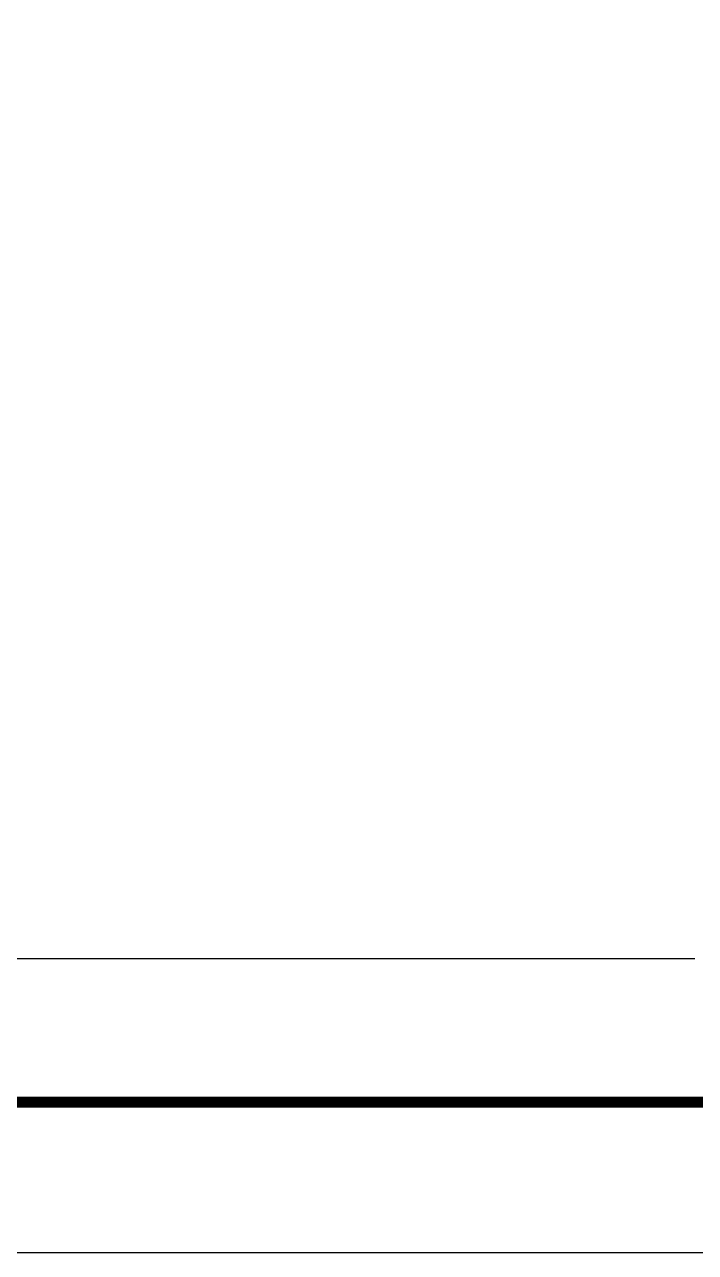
# Model space of a CAD drawing. Extents: x 0 to 1354, y 0 to 992.
# Drawn here: x 922.4 to 1112.2, y 0 to 347.2 of the extents above; entities that cross this region are included whole.
import ezdxf

# ---------------------------------------------------------------- set-up
doc = ezdxf.new("R2010")
doc.units = 0
doc.header["$LTSCALE"] = 10
doc.header["$MEASUREMENT"] = 0
doc.layers.get('0').update_dxf_attribs({"linetype": 'CONTINUOUS'})

msp = doc.modelspace()

# ---------------------------------------------------------------- linework, layer by layer
at = {"color": 5}
msp.add_line((21.77383575439453, 83.1311279296875), (1112.083387756348, 83.1311279296875), dxfattribs=at)
at = {"ltscale": 0.5}
msp.add_lwpolyline([(0, 0), (1354.080001831055, 0), (1354.080001831055, 992.1600036621094), (0, 992.1600036621094)], close=True, dxfattribs=at)
at = {"color": 5, "linetype": 'ByBlock', "lineweight": 200, "const_width": 3.12}
msp.add_lwpolyline([(21.77383575439453, 42.48341674804687), (1332.173835754395, 42.48341674804687), (1332.173835754395, 969.1234130859375), (21.77383575439453, 969.1234130859375)], close=True, dxfattribs=at)

doc.saveas('drawing.dxf')
